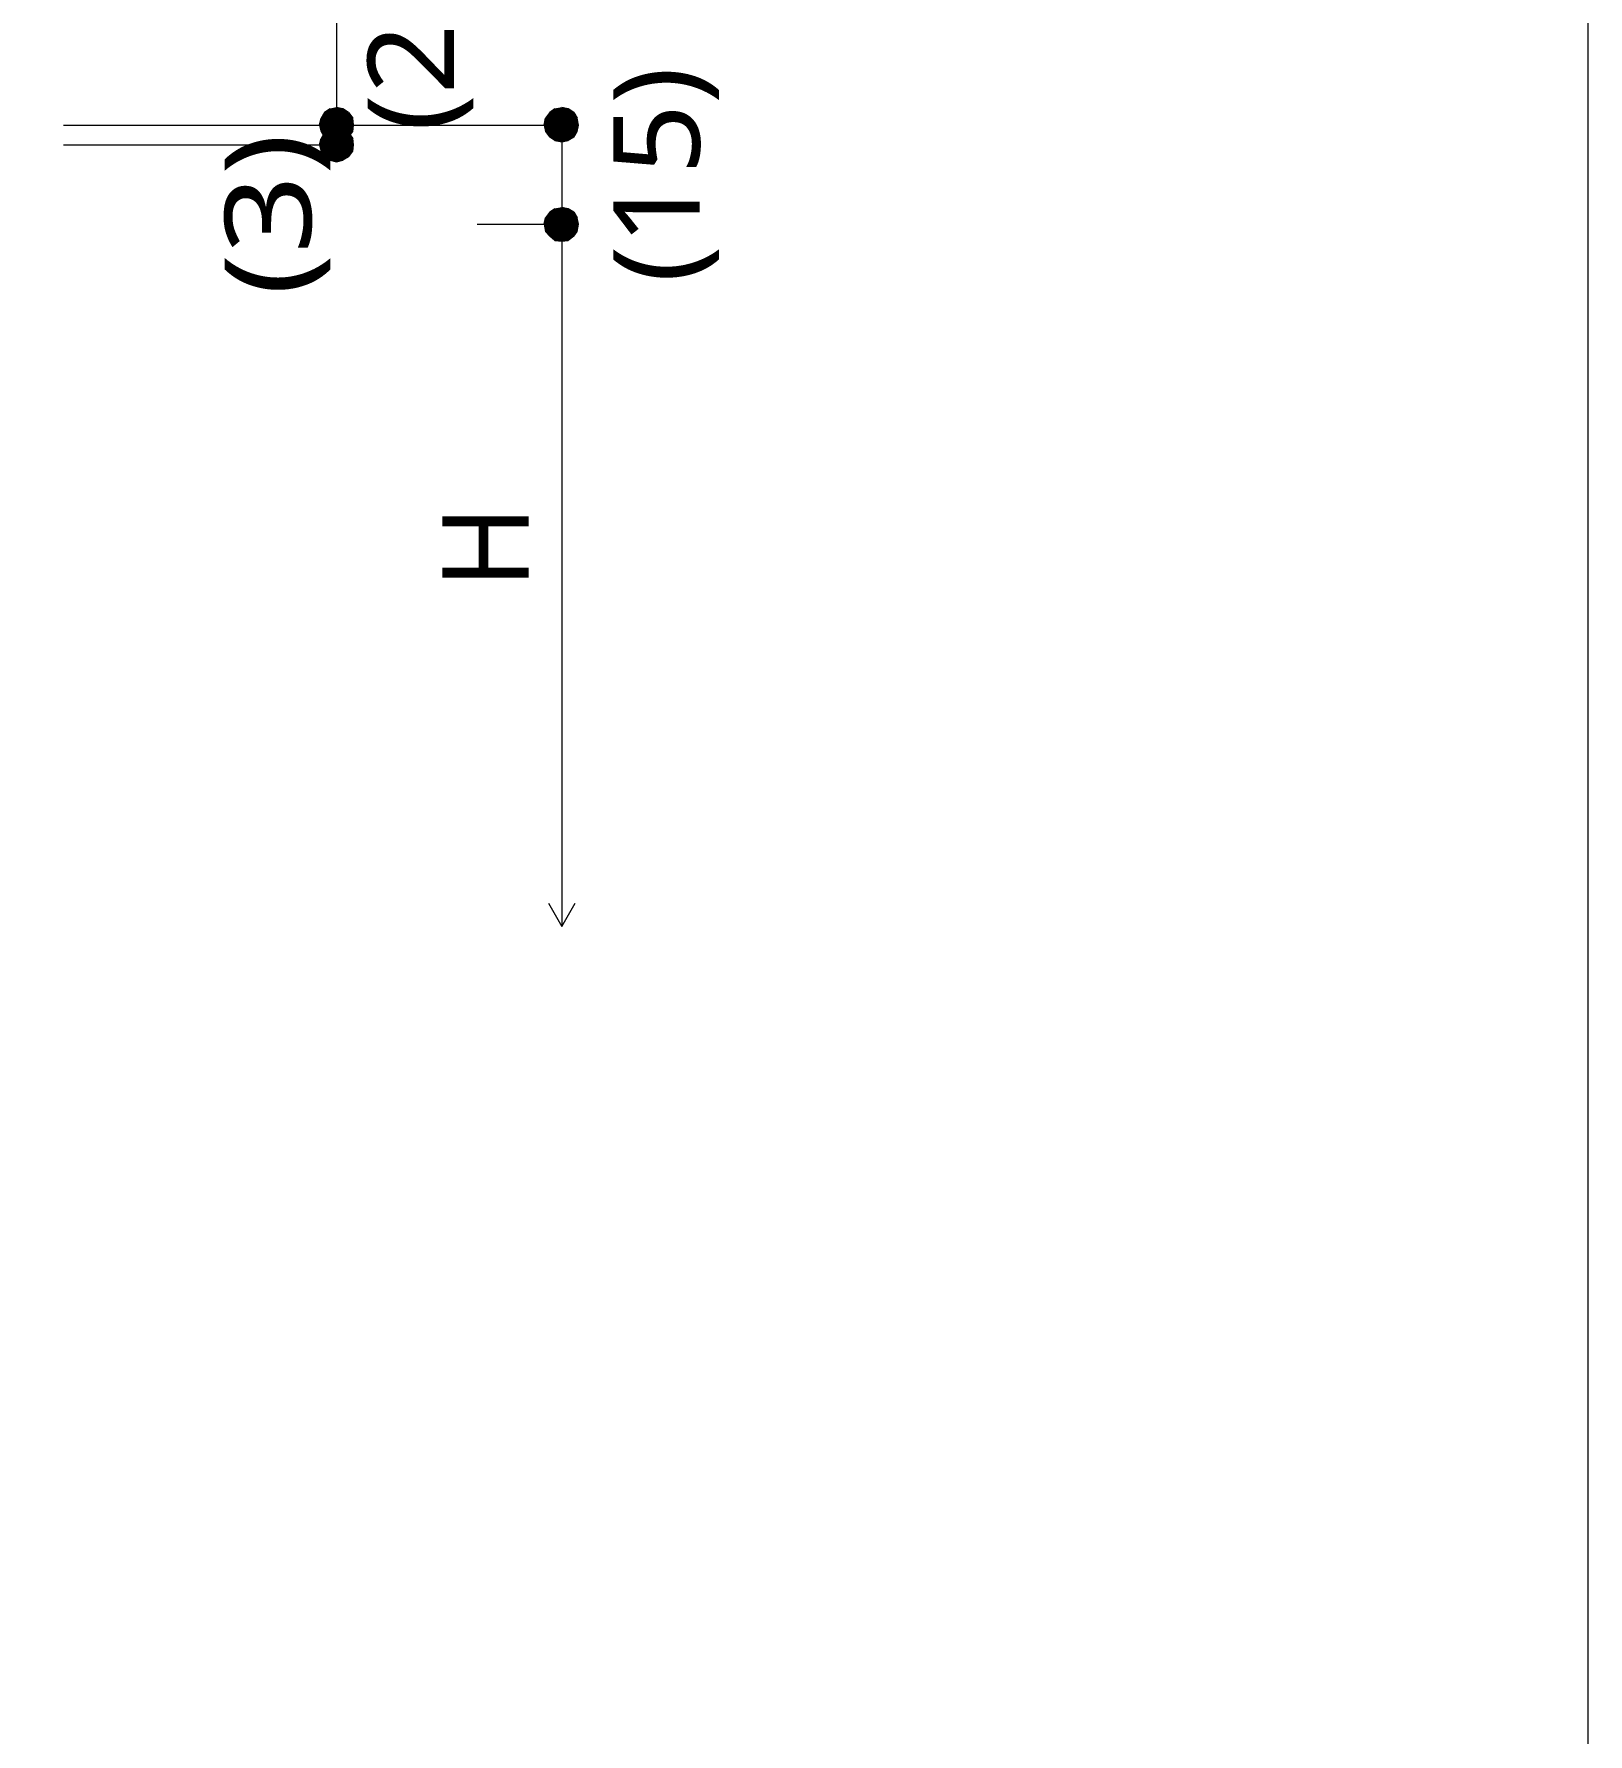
# Model space of a CAD drawing. Header units: millimetres. Extents: x 0 to 420, y 0 to 297.
# Drawn here: x 373.4 to 420.2, y 148.5 to 199.6 of the extents above; entities that cross this region are included whole.
import ezdxf
from ezdxf.enums import TextEntityAlignment as Align

# ---------------------------------------------------------------- set-up
doc = ezdxf.new("R2010")
doc.units = ezdxf.units.MM
doc.styles.add('kst32b', font='NotoSansJP-Variable.ttf')

msp = doc.modelspace()

# ---------------------------------------------------------------- hatches: boundary and pattern name
h = msp.add_hatch(color=7)
h.paths.add_polyline_path([(382.164, 197.273), (382.058, 197.104), (382.524, 196.892), (382.164, 197.273)])
h.paths.add_polyline_path([(382.058, 197.104), (382.524, 196.892), (382.016, 196.892), (382.058, 197.104)])
h.paths.add_polyline_path([(382.524, 196.892), (382.016, 196.892), (382.058, 196.702), (382.524, 196.892)])
h = msp.add_hatch(color=7)
h.paths.add_polyline_path([(382.714, 197.379), (382.524, 197.421), (382.524, 196.892), (382.714, 197.379)])
h.paths.add_polyline_path([(382.524, 197.421), (382.524, 196.892), (382.334, 197.379), (382.524, 197.421)])
h.paths.add_polyline_path([(382.524, 196.892), (382.334, 197.379), (382.164, 197.273), (382.524, 196.892)])
h = msp.add_hatch(color=7)
h.paths.add_polyline_path([(383.032, 196.892), (383.011, 197.104), (382.524, 196.892), (383.032, 196.892)])
h.paths.add_polyline_path([(383.011, 197.104), (382.524, 196.892), (382.884, 197.273), (383.011, 197.104)])
h.paths.add_polyline_path([(382.524, 196.892), (382.884, 197.273), (382.714, 197.379), (382.524, 196.892)])
h = msp.add_hatch(color=7)
h.paths.add_polyline_path([(388.937, 197.273), (388.811, 197.104), (389.297, 196.892), (388.937, 197.273)])
h.paths.add_polyline_path([(388.811, 197.104), (389.297, 196.892), (388.768, 196.892), (388.811, 197.104)])
h.paths.add_polyline_path([(389.297, 196.892), (388.768, 196.892), (388.811, 196.702), (389.297, 196.892)])
h = msp.add_hatch(color=7)
h.paths.add_polyline_path([(389.488, 197.379), (389.297, 197.421), (389.297, 196.892), (389.488, 197.379)])
h.paths.add_polyline_path([(389.297, 197.421), (389.297, 196.892), (389.086, 197.379), (389.297, 197.421)])
h.paths.add_polyline_path([(389.297, 196.892), (389.086, 197.379), (388.937, 197.273), (389.297, 196.892)])
h = msp.add_hatch(color=7)
h.paths.add_polyline_path([(389.805, 196.892), (389.763, 197.104), (389.297, 196.892), (389.805, 196.892)])
h.paths.add_polyline_path([(389.763, 197.104), (389.297, 196.892), (389.657, 197.273), (389.763, 197.104)])
h.paths.add_polyline_path([(389.297, 196.892), (389.657, 197.273), (389.488, 197.379), (389.297, 196.892)])
h = msp.add_hatch(color=7)
h.paths.add_polyline_path([(382.164, 196.659), (382.058, 196.49), (382.524, 196.3), (382.164, 196.659)])
h.paths.add_polyline_path([(382.058, 196.49), (382.524, 196.3), (382.016, 196.3), (382.058, 196.49)])
h.paths.add_polyline_path([(382.524, 196.3), (382.016, 196.3), (382.058, 196.109), (382.524, 196.3)])
h = msp.add_hatch(color=7)
h.paths.add_polyline_path([(382.058, 196.702), (382.164, 196.532), (382.524, 196.892), (382.058, 196.702)])
h.paths.add_polyline_path([(382.164, 196.532), (382.524, 196.892), (382.334, 196.427), (382.164, 196.532)])
h.paths.add_polyline_path([(382.524, 196.892), (382.334, 196.427), (382.524, 196.384), (382.524, 196.892)])
h = msp.add_hatch(color=7)
h.paths.add_polyline_path([(382.714, 196.787), (382.524, 196.808), (382.524, 196.3), (382.714, 196.787)])
h.paths.add_polyline_path([(382.524, 196.808), (382.524, 196.3), (382.334, 196.787), (382.524, 196.808)])
h.paths.add_polyline_path([(382.524, 196.3), (382.334, 196.787), (382.164, 196.659), (382.524, 196.3)])
h = msp.add_hatch(color=7)
h.paths.add_polyline_path([(382.524, 196.384), (382.714, 196.427), (382.524, 196.892), (382.524, 196.384)])
h.paths.add_polyline_path([(382.714, 196.427), (382.524, 196.892), (382.884, 196.532), (382.714, 196.427)])
h.paths.add_polyline_path([(382.524, 196.892), (382.884, 196.532), (383.011, 196.702), (382.524, 196.892)])
for points in [[(383.011, 196.702), (383.032, 196.892), (382.524, 196.892), (383.011, 196.702)], [(389.763, 196.702), (389.805, 196.892), (389.297, 196.892), (389.763, 196.702)], [(383.011, 196.109), (383.032, 196.3), (382.524, 196.3), (383.011, 196.109)], [(389.763, 193.696), (389.805, 193.908), (389.297, 193.908), (389.763, 193.696)]]:
    msp.add_hatch(color=7).paths.add_polyline_path(points)
h = msp.add_hatch(color=7)
h.paths.add_polyline_path([(383.032, 196.3), (383.011, 196.49), (382.524, 196.3), (383.032, 196.3)])
h.paths.add_polyline_path([(383.011, 196.49), (382.524, 196.3), (382.884, 196.659), (383.011, 196.49)])
h.paths.add_polyline_path([(382.524, 196.3), (382.884, 196.659), (382.714, 196.787), (382.524, 196.3)])
h = msp.add_hatch(color=7)
h.paths.add_polyline_path([(388.811, 196.702), (388.937, 196.532), (389.297, 196.892), (388.811, 196.702)])
h.paths.add_polyline_path([(388.937, 196.532), (389.297, 196.892), (389.086, 196.427), (388.937, 196.532)])
h.paths.add_polyline_path([(389.297, 196.892), (389.086, 196.427), (389.297, 196.384), (389.297, 196.892)])
h = msp.add_hatch(color=7)
h.paths.add_polyline_path([(389.297, 196.384), (389.488, 196.427), (389.297, 196.892), (389.297, 196.384)])
h.paths.add_polyline_path([(389.488, 196.427), (389.297, 196.892), (389.657, 196.532), (389.488, 196.427)])
h.paths.add_polyline_path([(389.297, 196.892), (389.657, 196.532), (389.763, 196.702), (389.297, 196.892)])
h = msp.add_hatch(color=7)
h.paths.add_polyline_path([(382.058, 196.109), (382.164, 195.94), (382.524, 196.3), (382.058, 196.109)])
h.paths.add_polyline_path([(382.164, 195.94), (382.524, 196.3), (382.334, 195.834), (382.164, 195.94)])
h.paths.add_polyline_path([(382.524, 196.3), (382.334, 195.834), (382.524, 195.792), (382.524, 196.3)])
h = msp.add_hatch(color=7)
h.paths.add_polyline_path([(382.524, 195.792), (382.714, 195.834), (382.524, 196.3), (382.524, 195.792)])
h.paths.add_polyline_path([(382.714, 195.834), (382.524, 196.3), (382.884, 195.94), (382.714, 195.834)])
h.paths.add_polyline_path([(382.524, 196.3), (382.884, 195.94), (383.011, 196.109), (382.524, 196.3)])
h = msp.add_hatch(color=7)
h.paths.add_polyline_path([(389.488, 194.373), (389.297, 194.416), (389.297, 193.908), (389.488, 194.373)])
h.paths.add_polyline_path([(389.297, 194.416), (389.297, 193.908), (389.086, 194.373), (389.297, 194.416)])
h.paths.add_polyline_path([(389.297, 193.908), (389.086, 194.373), (388.937, 194.268), (389.297, 193.908)])
h = msp.add_hatch(color=7)
h.paths.add_polyline_path([(389.805, 193.908), (389.763, 194.098), (389.297, 193.908), (389.805, 193.908)])
h.paths.add_polyline_path([(389.763, 194.098), (389.297, 193.908), (389.657, 194.268), (389.763, 194.098)])
h.paths.add_polyline_path([(389.297, 193.908), (389.657, 194.268), (389.488, 194.373), (389.297, 193.908)])
h = msp.add_hatch(color=7)
h.paths.add_polyline_path([(388.937, 194.268), (388.811, 194.098), (389.297, 193.908), (388.937, 194.268)])
h.paths.add_polyline_path([(388.811, 194.098), (389.297, 193.908), (388.768, 193.908), (388.811, 194.098)])
h.paths.add_polyline_path([(389.297, 193.908), (388.768, 193.908), (388.811, 193.696), (389.297, 193.908)])
h = msp.add_hatch(color=7)
h.paths.add_polyline_path([(388.811, 193.696), (388.937, 193.548), (389.297, 193.908), (388.811, 193.696)])
h.paths.add_polyline_path([(388.937, 193.548), (389.297, 193.908), (389.086, 193.421), (388.937, 193.548)])
h.paths.add_polyline_path([(389.297, 193.908), (389.086, 193.421), (389.297, 193.4), (389.297, 193.908)])
h = msp.add_hatch(color=7)
h.paths.add_polyline_path([(389.297, 193.4), (389.488, 193.421), (389.297, 193.908), (389.297, 193.4)])
h.paths.add_polyline_path([(389.488, 193.421), (389.297, 193.908), (389.657, 193.548), (389.488, 193.421)])
h.paths.add_polyline_path([(389.297, 193.908), (389.657, 193.548), (389.763, 193.696), (389.297, 193.908)])

# ---------------------------------------------------------------- linework, layer by layer
at = {"lineweight": 13}
msp.add_lwpolyline([(0.191, 0), (0.191, 296.968), (420.158, 296.968), (420.158, 0)], close=True, dxfattribs=at)
for points in [[(382.524, 201.909), (382.524, 196.892)], [(374.311, 196.892), (389.297, 196.892)], [(382.524, 196.892), (382.524, 196.3)], [(389.297, 196.892), (389.297, 193.908)], [(374.311, 196.3), (382.524, 196.3)], [(386.757, 193.908), (389.297, 193.908)], [(389.297, 193.908), (389.297, 172.783)], [(388.895, 173.482), (389.297, 172.783), (389.7, 173.482)]]:
    msp.add_lwpolyline(points, dxfattribs=at)
at = {"lineweight": 0}
for points in [[(382.058, 197.104), (382.524, 196.892), (382.016, 196.892)], [(382.164, 197.273), (382.058, 197.104), (382.524, 196.892)], [(382.524, 196.892), (382.334, 197.379), (382.164, 197.273)], [(382.524, 197.421), (382.524, 196.892), (382.334, 197.379)], [(382.714, 197.379), (382.524, 197.421), (382.524, 196.892)], [(382.524, 196.892), (382.884, 197.273), (382.714, 197.379)], [(383.011, 197.104), (382.524, 196.892), (382.884, 197.273)], [(383.032, 196.892), (383.011, 197.104), (382.524, 196.892)], [(388.811, 197.104), (389.297, 196.892), (388.768, 196.892)], [(388.937, 197.273), (388.811, 197.104), (389.297, 196.892)], [(389.297, 196.892), (389.086, 197.379), (388.937, 197.273)], [(389.297, 197.421), (389.297, 196.892), (389.086, 197.379)], [(389.488, 197.379), (389.297, 197.421), (389.297, 196.892)], [(389.297, 196.892), (389.657, 197.273), (389.488, 197.379)], [(389.763, 197.104), (389.297, 196.892), (389.657, 197.273)], [(389.805, 196.892), (389.763, 197.104), (389.297, 196.892)], [(382.524, 196.892), (382.016, 196.892), (382.058, 196.702)], [(382.058, 196.49), (382.524, 196.3), (382.016, 196.3)], [(382.058, 196.702), (382.164, 196.532), (382.524, 196.892)], [(382.164, 196.659), (382.058, 196.49), (382.524, 196.3)], [(382.164, 196.532), (382.524, 196.892), (382.334, 196.427)], [(382.524, 196.3), (382.334, 196.787), (382.164, 196.659)], [(382.524, 196.892), (382.334, 196.427), (382.524, 196.384)], [(382.524, 196.808), (382.524, 196.3), (382.334, 196.787)], [(382.524, 196.384), (382.714, 196.427), (382.524, 196.892)], [(382.714, 196.427), (382.524, 196.892), (382.884, 196.532)], [(382.524, 196.892), (382.884, 196.532), (383.011, 196.702)], [(383.011, 196.702), (383.032, 196.892), (382.524, 196.892)], [(382.714, 196.787), (382.524, 196.808), (382.524, 196.3)], [(382.524, 196.3), (382.884, 196.659), (382.714, 196.787)], [(383.011, 196.49), (382.524, 196.3), (382.884, 196.659)], [(383.032, 196.3), (383.011, 196.49), (382.524, 196.3)], [(389.297, 196.892), (388.768, 196.892), (388.811, 196.702)], [(388.811, 196.702), (388.937, 196.532), (389.297, 196.892)], [(388.937, 196.532), (389.297, 196.892), (389.086, 196.427)], [(389.297, 196.892), (389.086, 196.427), (389.297, 196.384)], [(389.297, 196.384), (389.488, 196.427), (389.297, 196.892)], [(389.488, 196.427), (389.297, 196.892), (389.657, 196.532)], [(389.297, 196.892), (389.657, 196.532), (389.763, 196.702)], [(389.763, 196.702), (389.805, 196.892), (389.297, 196.892)], [(382.524, 196.3), (382.016, 196.3), (382.058, 196.109)], [(382.058, 196.109), (382.164, 195.94), (382.524, 196.3)], [(382.164, 195.94), (382.524, 196.3), (382.334, 195.834)], [(382.524, 196.3), (382.334, 195.834), (382.524, 195.792)], [(382.524, 195.792), (382.714, 195.834), (382.524, 196.3)], [(382.714, 195.834), (382.524, 196.3), (382.884, 195.94)], [(382.524, 196.3), (382.884, 195.94), (383.011, 196.109)], [(383.011, 196.109), (383.032, 196.3), (382.524, 196.3)], [(389.297, 193.908), (389.086, 194.373), (388.937, 194.268)], [(389.297, 194.416), (389.297, 193.908), (389.086, 194.373)], [(389.488, 194.373), (389.297, 194.416), (389.297, 193.908)], [(389.297, 193.908), (389.657, 194.268), (389.488, 194.373)], [(388.811, 194.098), (389.297, 193.908), (388.768, 193.908)], [(389.297, 193.908), (388.768, 193.908), (388.811, 193.696)], [(388.937, 194.268), (388.811, 194.098), (389.297, 193.908)], [(388.811, 193.696), (388.937, 193.548), (389.297, 193.908)], [(388.937, 193.548), (389.297, 193.908), (389.086, 193.421)], [(389.297, 193.908), (389.086, 193.421), (389.297, 193.4)], [(389.763, 194.098), (389.297, 193.908), (389.657, 194.268)], [(389.805, 193.908), (389.763, 194.098), (389.297, 193.908)], [(389.297, 193.4), (389.488, 193.421), (389.297, 193.908)], [(389.488, 193.421), (389.297, 193.908), (389.657, 193.548)], [(389.297, 193.908), (389.657, 193.548), (389.763, 193.696)], [(389.763, 193.696), (389.805, 193.908), (389.297, 193.908)]]:
    msp.add_lwpolyline(points, close=True, dxfattribs=at)

# ---------------------------------------------------------------- texts
at = {"style": 'kst32b'}
for s, p, p2 in [('(25)', (386.059, 196.702), (386.059, 203.199)), ('(15)', (393.446, 192.151), (393.446, 198.648)), ('(3)', (381.762, 191.77), (381.762, 196.643))]:
    msp.add_text(s, height=2.5989, dxfattribs=at).set_placement(p, p2, align=Align.FIT)
msp.add_text('H', height=2.599, rotation=90, dxfattribs=at).set_placement((388.302, 182.944))

doc.saveas('drawing.dxf')
